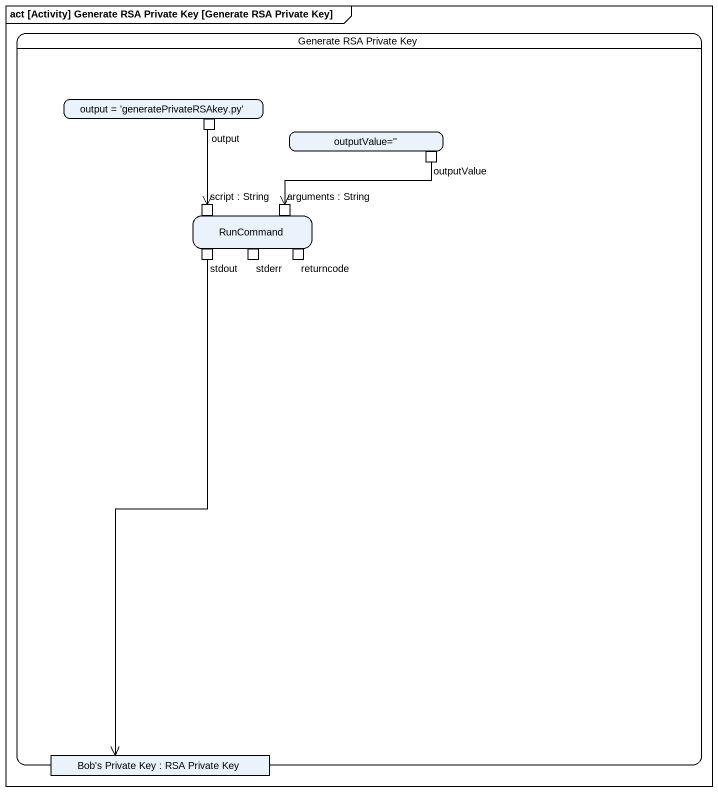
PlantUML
@startuml
mainframe act [Activity] Generate RSA Private Key [Generate RSA Private Key]
hide empty description
state "Generate RSA Private Key" as Generate_RSA_Private_Key {
  state "output = 'generatePrivateRSAkey.py'" as output_generatePrivateRSAkey {
    state output <<outputPin>>
  }
  state "outputValue=''" as outputValue {
    state "outputValue" as outputValue_2 <<outputPin>>
  }
  state RunCommand {
    state "script : String" as script_String <<inputPin>>
    state "arguments : String" as arguments_String <<inputPin>>
    state stdout <<outputPin>>
    state stderr <<outputPin>>
    state returncode <<outputPin>>
  }
  state "Bob's Private Key : RSA Private Key" as Bob_s_Private_Key <<object>>
}
output --> script_String
outputValue_2 -left-> arguments_String
stdout --> Bob_s_Private_Key
@enduml
